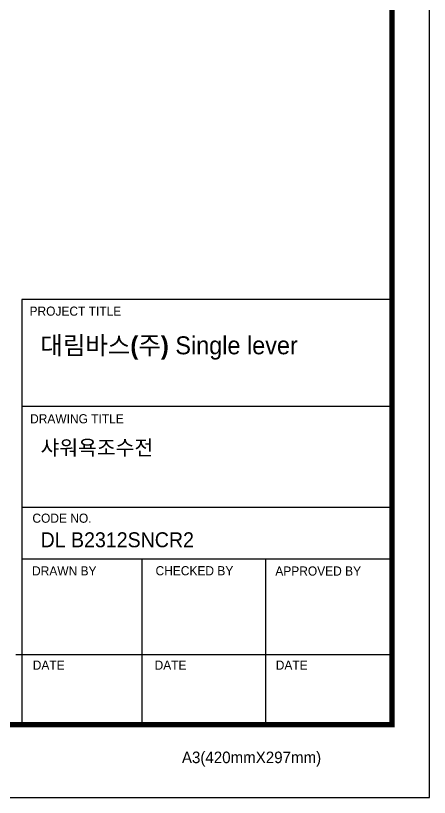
# Model space of a CAD drawing. Extents: x 912 to 2041, y 618 to 1444.
# Drawn here: x 1839 to 2040.6, y 617.7 to 998.3 of the extents above; entities that cross this region are included whole.
import ezdxf

# ---------------------------------------------------------------- set-up
doc = ezdxf.new("R2010")
doc.units = 0
doc.header["$LTSCALE"] = 10
doc.header["$MEASUREMENT"] = 0
doc.layers.get('0').update_dxf_attribs({"linetype": 'CONTINUOUS'})
doc.styles.add('Daelim Dimension', font='H2GTRE.TTF')

msp = doc.modelspace()

# ---------------------------------------------------------------- linework, layer by layer
at = {"color": 5, "ltscale": 40}
for p, q in [((2022.31, 860.05), (1841.97, 860.05)), ((2022.31, 807.93), (1841.97, 807.93)), ((2022.31, 807.93), (1841.97, 807.93)), ((2022.31, 758.89), (1841.97, 758.89)), ((2022.31, 758.89), (1841.97, 758.89)), ((2022.31, 733.6), (1841.97, 733.6)), ((2022.31, 733.6), (1841.97, 733.6)), ((1900.55, 733.6), (1900.55, 653.09)), ((1960.66, 733.6), (1960.66, 653.09)), ((2022.31, 687.1), (1839.12, 687.1)), ((2022.31, 687.1), (1843.38, 687.1)), ((2022.31, 653.09), (1867.76, 653.09))]:
    msp.add_line(p, q, dxfattribs=at)
at = {"color": 5, "ltscale": 0.5}
msp.add_line((1841.97, 860.05), (1841.97, 652), dxfattribs=at)
at = {"ltscale": 0.5}
msp.add_lwpolyline([(912.17, 617.69), (2040.57, 617.69), (2040.57, 1444.49), (912.17, 1444.49)], close=True, dxfattribs=at)
at = {"color": 5, "linetype": 'ByBlock', "lineweight": 200, "const_width": 2.6}
msp.add_lwpolyline([(930.31, 653.09), (2022.31, 653.09), (2022.31, 1425.29), (930.31, 1425.29)], close=True, dxfattribs=at)

# ---------------------------------------------------------------- texts
at = {"color": 5, "ltscale": 40, "style": 'Daelim Dimension'}
for s, height, p in [('PROJECT TITLE', 4.453, (1845.79, 852.21)), ('DRAWING TITLE', 4.453, (1846.07, 799.8)), ('CODE NO.', 4.453, (1847.19, 751.4)), ('DRAWN BY', 4.453, (1847.02, 725.73)), ('CHECKED BY', 4.453, (1907.18, 725.81)), ('APPROVED BY', 4.453, (1965.53, 725.67)), ('DATE', 4.453, (1847.36, 679.84)), ('DATE', 4.453, (1906.71, 679.84)), ('DATE', 4.453, (1965.74, 679.84)), ('A3(420mmX297mm)', 5.6201, (1920.02, 634.35))]:
    msp.add_text(s, height=height, dxfattribs=at).set_placement(p)
at = {"attachment_point": 1, "style": 'Daelim Dimension'}
for s, insert, char_height, width in [('{\\fPretendard Variable SemiBold|b0|i0|c129|p2;\\C7;대림바스(주)} Single lever', (1851.09, 842.15), 8.7291, 140.2959), ('샤워욕조수전 ', (1851.16, 791.63), 7.287, 122.6352), ('DL B2312SNCR2', (1851.16, 746.75), 7.2871, 122.6352)]:
    msp.add_mtext(s, dxfattribs=dict(at, insert=insert, char_height=char_height, width=width))

doc.saveas('drawing.dxf')
